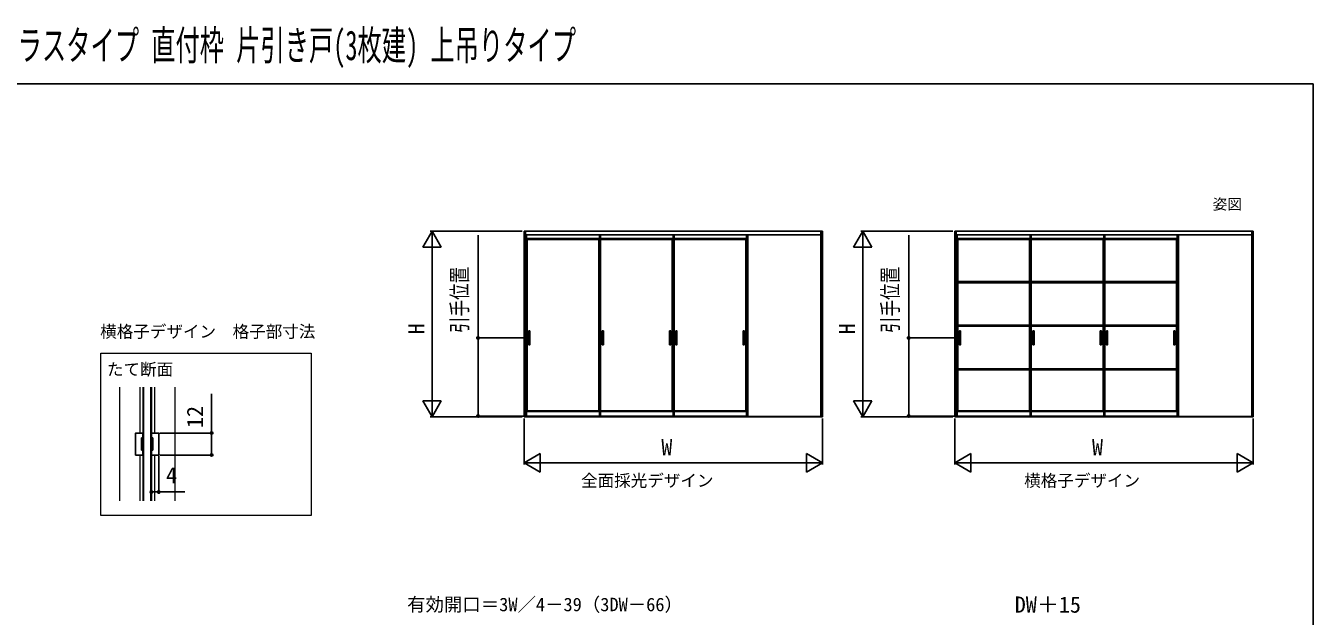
# Model space of a CAD drawing. Units: millimetres, scale not verified. Extents: x -525 to 525, y -783 to 779.
# Drawn here: x -175 to 525, y 458 to 779 of the extents above; entities that cross this region are included whole.
import ezdxf
from ezdxf.enums import TextEntityAlignment as Align

# ---------------------------------------------------------------- set-up
doc = ezdxf.new("R2010")
doc.units = ezdxf.units.MM
doc.header["$LTSCALE"] = 4
for name, color, linetype in [('0-1_USER1', 3, 'Continuous'), ('0-2_YKK_11', 7, 'Continuous'), ('0-4_YKK_13', 4, 'Continuous'), ('0-5_YKK_A1', 4, 'Continuous'), ('0-6_YKK_D', 6, 'Continuous'), ('0-7_YKK_ZWAK', 7, 'Continuous')]:
    doc.layers.add(name, color=color, linetype=linetype)
doc.layers.add('0-3_YKK_12', color=2, linetype='Continuous', lineweight=18)
doc.styles.add('ＭＳ ゴシック', font='')
doc.styles.get('ＭＳ ゴシック').set_extended_font_data('MS Gothic')

msp = doc.modelspace()

# ---------------------------------------------------------------- linework, layer by layer
at = {"layer": '0-2_YKK_11'}
for points in [[(-115.11, 545.547), (-115.11, 557.547), (-111.11, 557.547), (-111.11, 554.847), (-111.81, 554.847), (-111.81, 548.247), (-111.11, 548.247), (-111.11, 545.547)], [(-102.51, 545.547), (-102.51, 557.547), (-106.51, 557.547), (-106.51, 554.847), (-105.81, 554.847), (-105.81, 548.247), (-106.51, 548.247), (-106.51, 545.547)]]:
    msp.add_lwpolyline(points, close=True, dxfattribs=at)
at = {"layer": '0-3_YKK_12'}
for p, q in [((-123.81, 582.457), (-123.81, 520.636)), ((-112.81, 582.457), (-112.81, 557.547)), ((-111.11, 582.457), (-111.11, 520.636)), ((-106.51, 582.457), (-106.51, 520.636)), ((-104.81, 582.457), (-104.81, 557.547)), ((-93.81, 582.457), (-93.81, 520.636)), ((-112.81, 545.547), (-112.81, 520.636)), ((-104.81, 545.547), (-104.81, 520.636))]:
    msp.add_line(p, q, dxfattribs=at)
msp.add_lwpolyline([(-134, 600.952), (-19.64, 600.952), (-19.64, 512.641), (-134, 512.641)], close=True, dxfattribs=at)
at = {"layer": '0-4_YKK_13'}
for p, q in [((-110.81, 582.457), (-110.81, 520.636)), ((-106.81, 582.457), (-106.81, 520.636))]:
    msp.add_line(p, q, dxfattribs=at)
at = {"layer": '0-5_YKK_A1'}
for p, q in [((96.079, 667.2), (258.179, 667.2)), ((96.079, 667.2), (96.079, 566.35)), ((96.829, 566.35), (96.829, 667.2)), ((96.829, 665.25), (257.429, 665.25)), ((137.054, 665.25), (137.054, 566.95)), ((137.654, 665.25), (137.654, 566.95)), ((177.029, 665.25), (177.029, 566.95)), ((177.629, 665.25), (177.629, 566.95)), ((217.004, 665.25), (217.004, 566.95)), ((217.604, 665.25), (217.604, 566.95)), ((257.429, 566.35), (257.429, 667.2)), ((258.179, 667.2), (258.179, 566.35)), ((330.179, 667.2), (492.279, 667.2)), ((330.179, 667.2), (330.179, 566.35)), ((330.929, 566.35), (330.929, 667.2)), ((330.929, 665.25), (491.529, 665.25)), ((371.154, 665.25), (371.154, 566.95)), ((371.754, 665.25), (371.754, 566.95)), ((411.129, 665.25), (411.129, 566.95)), ((411.729, 665.25), (411.729, 566.95)), ((451.104, 665.25), (451.104, 566.95)), ((451.704, 665.25), (451.704, 566.95)), ((491.529, 566.35), (491.529, 667.2)), ((492.279, 667.2), (492.279, 566.35)), ((137.054, 662.75), (97.279, 662.75)), ((97.679, 662.75), (97.679, 569.65)), ((137.054, 662.75), (117.592, 662.75)), ((137.054, 662.75), (131.639, 662.75)), ((136.654, 569.65), (136.654, 662.75)), ((177.029, 662.75), (137.654, 662.75)), ((177.029, 662.75), (157.567, 662.75)), ((177.029, 662.75), (171.614, 662.75)), ((176.629, 569.65), (176.629, 662.75)), ((217.004, 662.75), (177.629, 662.75)), ((217.004, 662.75), (197.542, 662.75)), ((217.004, 662.75), (211.589, 662.75)), ((216.604, 569.65), (216.604, 662.75)), ((371.154, 662.75), (331.379, 662.75)), ((331.779, 662.75), (331.779, 639.825)), ((371.154, 662.75), (351.692, 662.75)), ((371.154, 662.75), (365.739, 662.75)), ((370.754, 639.825), (370.754, 662.75)), ((411.129, 662.75), (371.754, 662.75)), ((411.129, 662.75), (391.667, 662.75)), ((411.129, 662.75), (405.714, 662.75)), ((410.729, 639.825), (410.729, 662.75)), ((445.689, 663.15), (411.729, 663.15)), ((451.104, 662.75), (411.729, 662.75)), ((451.104, 662.75), (431.642, 662.75)), ((451.104, 663.15), (445.689, 663.15)), ((451.104, 662.75), (445.689, 662.75)), ((450.704, 639.825), (450.704, 662.75)), ((331.379, 639.825), (371.154, 639.825)), ((331.379, 639.225), (371.154, 639.225)), ((331.779, 639.225), (331.779, 616.125)), ((370.754, 616.125), (370.754, 639.225)), ((371.754, 639.825), (411.129, 639.825)), ((371.754, 639.225), (411.129, 639.225)), ((410.729, 616.125), (410.729, 639.225)), ((411.729, 639.825), (451.104, 639.825)), ((411.729, 639.225), (451.104, 639.225)), ((450.704, 616.125), (450.704, 639.225)), ((331.379, 616.125), (371.154, 616.125)), ((371.754, 616.125), (411.129, 616.125)), ((411.729, 616.125), (451.104, 616.125)), ((331.379, 615.525), (371.154, 615.525)), ((331.779, 615.525), (331.779, 592.425)), ((370.754, 592.425), (370.754, 615.525)), ((371.754, 615.525), (411.129, 615.525)), ((410.729, 592.425), (410.729, 615.525)), ((411.729, 615.525), (451.104, 615.525)), ((450.704, 592.425), (450.704, 615.525)), ((136.654, 592.213), (136.654, 571.488)), ((331.379, 592.425), (371.154, 592.425)), ((331.379, 591.825), (371.154, 591.825)), ((331.779, 591.825), (331.779, 569.65)), ((370.754, 591.825), (370.754, 571.488)), ((370.754, 569.65), (370.754, 591.825)), ((371.754, 592.425), (411.129, 592.425)), ((371.754, 591.825), (411.129, 591.825)), ((410.729, 591.825), (410.729, 571.488)), ((410.729, 569.65), (410.729, 591.825)), ((411.729, 592.425), (451.104, 592.425)), ((411.729, 591.825), (451.104, 591.825)), ((450.704, 591.825), (450.704, 571.488)), ((450.704, 569.65), (450.704, 591.825)), ((97.279, 566.95), (96.829, 566.95)), ((136.654, 569.65), (97.279, 569.65)), ((137.054, 569.25), (97.279, 569.25)), ((137.054, 569.65), (117.592, 569.65)), ((137.054, 569.65), (131.639, 569.65)), ((136.654, 571.388), (136.654, 569.65)), ((136.654, 569.65), (137.054, 569.65)), ((137.054, 566.95), (137.654, 566.95)), ((176.629, 569.65), (137.654, 569.65)), ((177.029, 569.25), (137.654, 569.25)), ((177.029, 569.65), (157.567, 569.65)), ((177.029, 569.65), (171.614, 569.65)), ((176.629, 571.388), (176.629, 569.65)), ((176.629, 569.65), (177.029, 569.65)), ((177.029, 566.95), (177.629, 566.95)), ((216.604, 569.65), (177.629, 569.65)), ((217.004, 569.25), (177.629, 569.25)), ((217.004, 569.65), (197.542, 569.65)), ((217.004, 569.65), (211.589, 569.65)), ((216.604, 571.388), (216.604, 569.65)), ((216.604, 569.65), (217.004, 569.65)), ((217.004, 566.95), (217.604, 566.95)), ((331.379, 566.95), (330.929, 566.95)), ((370.754, 569.65), (331.379, 569.65)), ((371.154, 569.25), (331.379, 569.25)), ((371.154, 569.65), (351.692, 569.65)), ((371.154, 569.65), (365.739, 569.65)), ((370.754, 571.388), (370.754, 569.65)), ((370.754, 569.65), (371.154, 569.65)), ((371.154, 566.95), (371.754, 566.95)), ((410.729, 569.65), (371.754, 569.65)), ((411.129, 569.25), (371.754, 569.25)), ((411.129, 569.65), (391.667, 569.65)), ((411.129, 569.65), (405.714, 569.65)), ((410.729, 571.388), (410.729, 569.65)), ((410.729, 569.65), (411.129, 569.65)), ((411.129, 566.95), (411.729, 566.95)), ((450.704, 569.65), (411.729, 569.65)), ((451.104, 569.25), (411.729, 569.25)), ((451.104, 569.65), (431.642, 569.65)), ((451.104, 569.65), (445.689, 569.65)), ((450.704, 571.388), (450.704, 569.65)), ((450.704, 569.65), (451.104, 569.65)), ((451.104, 566.95), (451.704, 566.95)), ((96.079, 566.35), (96.829, 566.35)), ((96.829, 566.55), (257.429, 566.55)), ((258.179, 566.35), (96.829, 566.35)), ((137.369, 566.75), (96.964, 566.75)), ((177.344, 566.75), (136.939, 566.75)), ((217.319, 566.75), (176.914, 566.75)), ((177.629, 566.35), (177.479, 566.35)), ((330.179, 566.35), (330.929, 566.35)), ((330.929, 566.55), (491.529, 566.55)), ((492.279, 566.35), (330.929, 566.35)), ((371.469, 566.75), (331.064, 566.75)), ((411.444, 566.75), (371.039, 566.75)), ((451.419, 566.75), (411.014, 566.75)), ((411.729, 566.35), (411.579, 566.35))]:
    msp.add_line(p, q, dxfattribs=at)
for points in [[(97.279, 665.25), (97.279, 569.25), (97.279, 566.81)], [(331.379, 665.25), (331.379, 569.25), (331.379, 566.81)], [(137.054, 663.15), (131.639, 663.15), (97.279, 663.15)], [(177.029, 663.15), (171.614, 663.15), (137.654, 663.15)], [(217.004, 663.15), (211.589, 663.15), (177.629, 663.15)], [(371.154, 663.15), (365.739, 663.15), (331.379, 663.15)], [(411.129, 663.15), (405.714, 663.15), (371.754, 663.15)], [(96.829, 566.95), (97.279, 566.95), (97.279, 566.75), (96.829, 566.75)], [(330.929, 566.95), (331.379, 566.95), (331.379, 566.75), (330.929, 566.75)]]:
    msp.add_lwpolyline(points, dxfattribs=at)
for points in [[(99.204, 613), (98.554, 613), (98.554, 605.5), (99.204, 605.5)], [(138.529, 613), (139.179, 613), (139.179, 605.5), (138.529, 605.5)], [(175.104, 613), (175.754, 613), (175.754, 605.5), (175.104, 605.5)], [(178.504, 613), (179.154, 613), (179.154, 605.5), (178.504, 605.5)], [(215.079, 613), (215.729, 613), (215.729, 605.5), (215.079, 605.5)], [(333.304, 613), (332.654, 613), (332.654, 605.5), (333.304, 605.5)], [(372.629, 613), (373.279, 613), (373.279, 605.5), (372.629, 605.5)], [(409.204, 613), (409.854, 613), (409.854, 605.5), (409.204, 605.5)], [(412.604, 613), (413.254, 613), (413.254, 605.5), (412.604, 605.5)], [(449.179, 613), (449.829, 613), (449.829, 605.5), (449.179, 605.5)], [(137.654, 566.95), (137.054, 566.95), (137.054, 566.75), (137.654, 566.75)], [(177.629, 566.95), (177.029, 566.95), (177.029, 566.75), (177.629, 566.75)], [(217.604, 566.95), (217.004, 566.95), (217.004, 566.75), (217.604, 566.75)], [(371.754, 566.95), (371.154, 566.95), (371.154, 566.75), (371.754, 566.75)], [(411.729, 566.95), (411.129, 566.95), (411.129, 566.75), (411.729, 566.75)], [(451.704, 566.95), (451.104, 566.95), (451.104, 566.75), (451.704, 566.75)]]:
    msp.add_lwpolyline(points, close=True, dxfattribs=at)
at = {"layer": '0-6_YKK_D'}
for p, q in [((46.029, 667.2), (41.029, 658.54)), ((95.079, 667.2), (45.029, 667.2)), ((46.029, 667.2), (51.029, 658.54)), ((46.029, 667.2), (46.029, 649.879)), ((280.129, 667.2), (275.129, 658.54)), ((329.179, 667.2), (279.129, 667.2)), ((280.129, 667.2), (285.129, 658.54)), ((280.129, 667.2), (280.129, 649.879)), ((41.029, 658.54), (51.029, 658.54)), ((275.129, 658.54), (285.129, 658.54)), ((46.029, 657.2), (46.029, 576.35)), ((280.129, 657.2), (280.129, 576.35)), ((98.079, 609.25), (70.029, 609.25)), ((332.179, 609.25), (304.129, 609.25)), ((46.029, 566.35), (46.029, 583.671)), ((280.129, 566.35), (280.129, 583.671)), ((46.029, 566.35), (41.029, 575.01)), ((51.029, 575.01), (41.029, 575.01)), ((46.029, 566.35), (51.029, 575.01)), ((280.129, 566.35), (275.129, 575.01)), ((285.129, 575.01), (275.129, 575.01)), ((280.129, 566.35), (285.129, 575.01)), ((95.079, 566.35), (45.029, 566.35)), ((96.379, 566.75), (70.029, 566.75)), ((96.079, 565.35), (96.079, 540.35)), ((258.179, 565.35), (258.179, 540.35)), ((329.179, 566.35), (279.129, 566.35)), ((330.479, 566.75), (304.129, 566.75)), ((330.179, 565.35), (330.179, 540.35)), ((492.279, 565.35), (492.279, 540.35)), ((-102.01, 557.547), (-72.81, 557.547)), ((96.079, 541.35), (104.739, 546.35)), ((104.739, 536.35), (104.739, 546.35)), ((258.179, 541.35), (249.519, 546.35)), ((249.519, 546.35), (249.519, 536.35)), ((330.179, 541.35), (338.839, 546.35)), ((338.839, 536.35), (338.839, 546.35)), ((492.279, 541.35), (483.619, 546.35)), ((483.619, 546.35), (483.619, 536.35)), ((-106.51, 544.847), (-106.51, 524.547)), ((-102.51, 545.047), (-102.51, 524.547)), ((-102.01, 545.547), (-72.81, 545.547)), ((96.079, 541.35), (104.739, 536.35)), ((96.079, 541.35), (113.4, 541.35)), ((106.079, 541.35), (248.179, 541.35)), ((258.179, 541.35), (240.859, 541.35)), ((258.179, 541.35), (249.519, 536.35)), ((330.179, 541.35), (338.839, 536.35)), ((330.179, 541.35), (347.5, 541.35)), ((340.179, 541.35), (482.279, 541.35)), ((492.279, 541.35), (474.959, 541.35)), ((492.279, 541.35), (483.619, 536.35))]:
    msp.add_line(p, q, dxfattribs=at)
for points in [[(71.029, 566.75), (71.029, 609.25), (71.029, 664.965)], [(305.129, 566.75), (305.129, 609.25), (305.129, 664.965)], [(-73.81, 545.547), (-73.81, 557.547), (-73.81, 578.824)], [(-106.51, 525.547), (-102.51, 525.547), (-88.392, 525.547)]]:
    msp.add_lwpolyline(points, dxfattribs=at)
for centre in [(71.029, 609.25), (305.129, 609.25), (71.029, 566.75), (305.129, 566.75), (-73.81, 557.547), (-73.81, 545.547), (-106.51, 525.547), (-102.51, 525.547)]:
    msp.add_circle(centre, 0.637, dxfattribs=at)
at = {"layer": '0-7_YKK_ZWAK'}
msp.add_line((-525, 747.2), (525, 747.2), dxfattribs=at)
msp.add_lwpolyline([(-525, -782.8), (525, -782.8), (525, 747.2)], dxfattribs=at)

# ---------------------------------------------------------------- texts
at = {"layer": '0-1_USER1', "style": 'ＭＳ ゴシック', "width": 0.6}
msp.add_text('インテリアドアシリーズ famitto 室内引戸 famitto G ガラスタイプ 直付枠 片引き戸(3枚建) 上吊りタイプ', height=16.13, dxfattribs=at).set_placement((-522.106, 755.325), align=Align.BOTTOM_LEFT)
at = {"layer": '0-1_USER1', "style": 'ＭＳ ゴシック'}
for s, height, p in [('姿図', 5.865, (470.279, 677.2)), ('横格子デザイン\u3000格子部寸法', 6.598, (-134.358, 607.427)), ('たて断面', 6.598, (-130.665, 586.87)), ('全面採光デザイン', 6.598, (127.014, 526.415)), ('横格子デザイン', 6.598, (367.866, 526.415))]:
    msp.add_text(s, height=height, dxfattribs=at).set_placement(p, align=Align.BOTTOM_LEFT)
at = {"layer": '0-6_YKK_D', "style": 'ＭＳ ゴシック', "width": 0.75}
for p in [(68.029, 611.868), (302.129, 611.868)]:
    msp.add_text('引手位置', height=8.798, rotation=90, dxfattribs=at).set_placement(p, align=Align.BOTTOM_LEFT)
at = {"layer": '0-6_YKK_D', "style": 'ＭＳ ゴシック'}
for s, p in [('H', (44.529, 611.184)), ('H', (278.629, 611.184)), ('12', (-75.81, 560.256))]:
    msp.add_text(s, height=8.798, rotation=90, dxfattribs=at).set_placement(p, align=Align.BOTTOM_LEFT)
for s, height, p in [('W', 8.798, (170.652, 542.85)), ('W', 8.798, (404.752, 542.85)), ('4', 8.798, (-98.573, 527.547)), ('有効開口＝3W／4－39（3DW－66）', 7.331, (32.517, 458.507)), ('DW＋15', 8.798, (362.773, 457.268))]:
    msp.add_text(s, height=height, dxfattribs=at).set_placement(p, align=Align.BOTTOM_LEFT)

doc.saveas('drawing.dxf')
